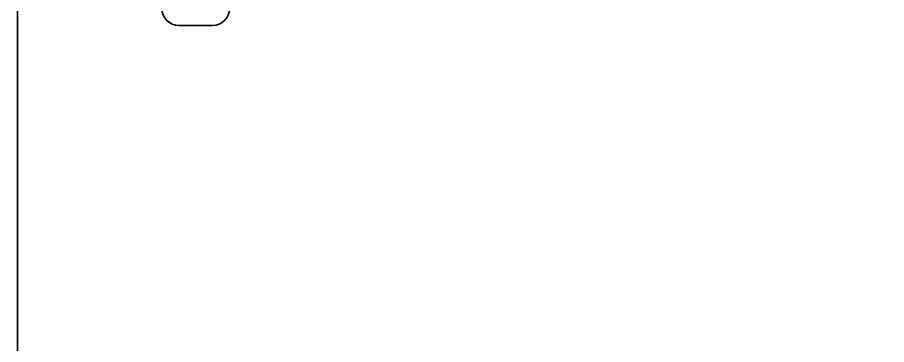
# Model space of a CAD drawing. Header units: inches. Extents: x 215 to 985, y -885 to -315.
# Drawn here: x 214.7 to 469.7, y -600.2 to -504.3 of the extents above; entities that cross this region are included whole.
import ezdxf

# ---------------------------------------------------------------- set-up
doc = ezdxf.new("R2010")
doc.units = ezdxf.units.IN
doc.header["$MEASUREMENT"] = 0
doc.layers.add('Layer 1', color=7, linetype='Continuous')

# ---------------------------------------------------------------- blocks, each defined once
blk = doc.blocks.new('block 9')
at = {"layer": 'Layer 1', "color": 250, "lineweight": 35, "true_color": 0x323232}
blk.add_open_spline([(276.95, -501.62), (276.95, -504.38), (274.71, -506.62), (271.94, -506.62), (271.94, -506.62), (262.07, -506.62), (262.07, -506.62), (259.31, -506.62), (257.07, -504.38), (257.07, -501.62), (257.07, -501.62), (250.07, -362.46), (250.07, -362.46), (250.07, -359.7), (252.31, -357.46), (255.07, -357.46), (255.07, -357.46), (278.94, -357.46), (278.94, -357.46), (281.71, -357.46), (283.94, -359.7), (283.94, -362.46), (283.94, -362.46), (276.95, -501.62), (276.95, -501.62)], degree=3, knots=[0, 0, 0, 0, 1, 1, 1, 2, 2, 2, 3, 3, 3, 4, 4, 4, 5, 5, 5, 6, 6, 6, 7, 7, 7, 8, 8, 8, 8], dxfattribs=at)
blk = doc.blocks.new('block 5')
at = {"layer": 'Layer 1'}
blk.add_blockref('block 9', (0, 0), dxfattribs=at)

msp = doc.modelspace()

# ---------------------------------------------------------------- linework, layer by layer
at = {"layer": 'Layer 1', "color": 179, "lineweight": 35, "true_color": 0x231f20}
msp.add_open_spline([(984.67, -870.21), (984.67, -878.5), (977.96, -885.21), (969.67, -885.21), (969.67, -885.21), (229.67, -885.21), (229.67, -885.21), (221.39, -885.21), (214.67, -878.5), (214.67, -870.21), (214.67, -870.21), (214.67, -330.21), (214.67, -330.21), (214.67, -321.93), (221.39, -315.21), (229.67, -315.21), (229.67, -315.21), (969.67, -315.21), (969.67, -315.21), (977.96, -315.21), (984.67, -321.93), (984.67, -330.21), (984.67, -330.21), (984.67, -870.21), (984.67, -870.21)], degree=3, knots=[0, 0, 0, 0, 1, 1, 1, 2, 2, 2, 3, 3, 3, 4, 4, 4, 5, 5, 5, 6, 6, 6, 7, 7, 7, 8, 8, 8, 8], dxfattribs=at)

# ---------------------------------------------------------------- block references
at = {"layer": 'Layer 1'}
msp.add_blockref('block 5', (0, 0), dxfattribs=at)

doc.saveas('drawing.dxf')
